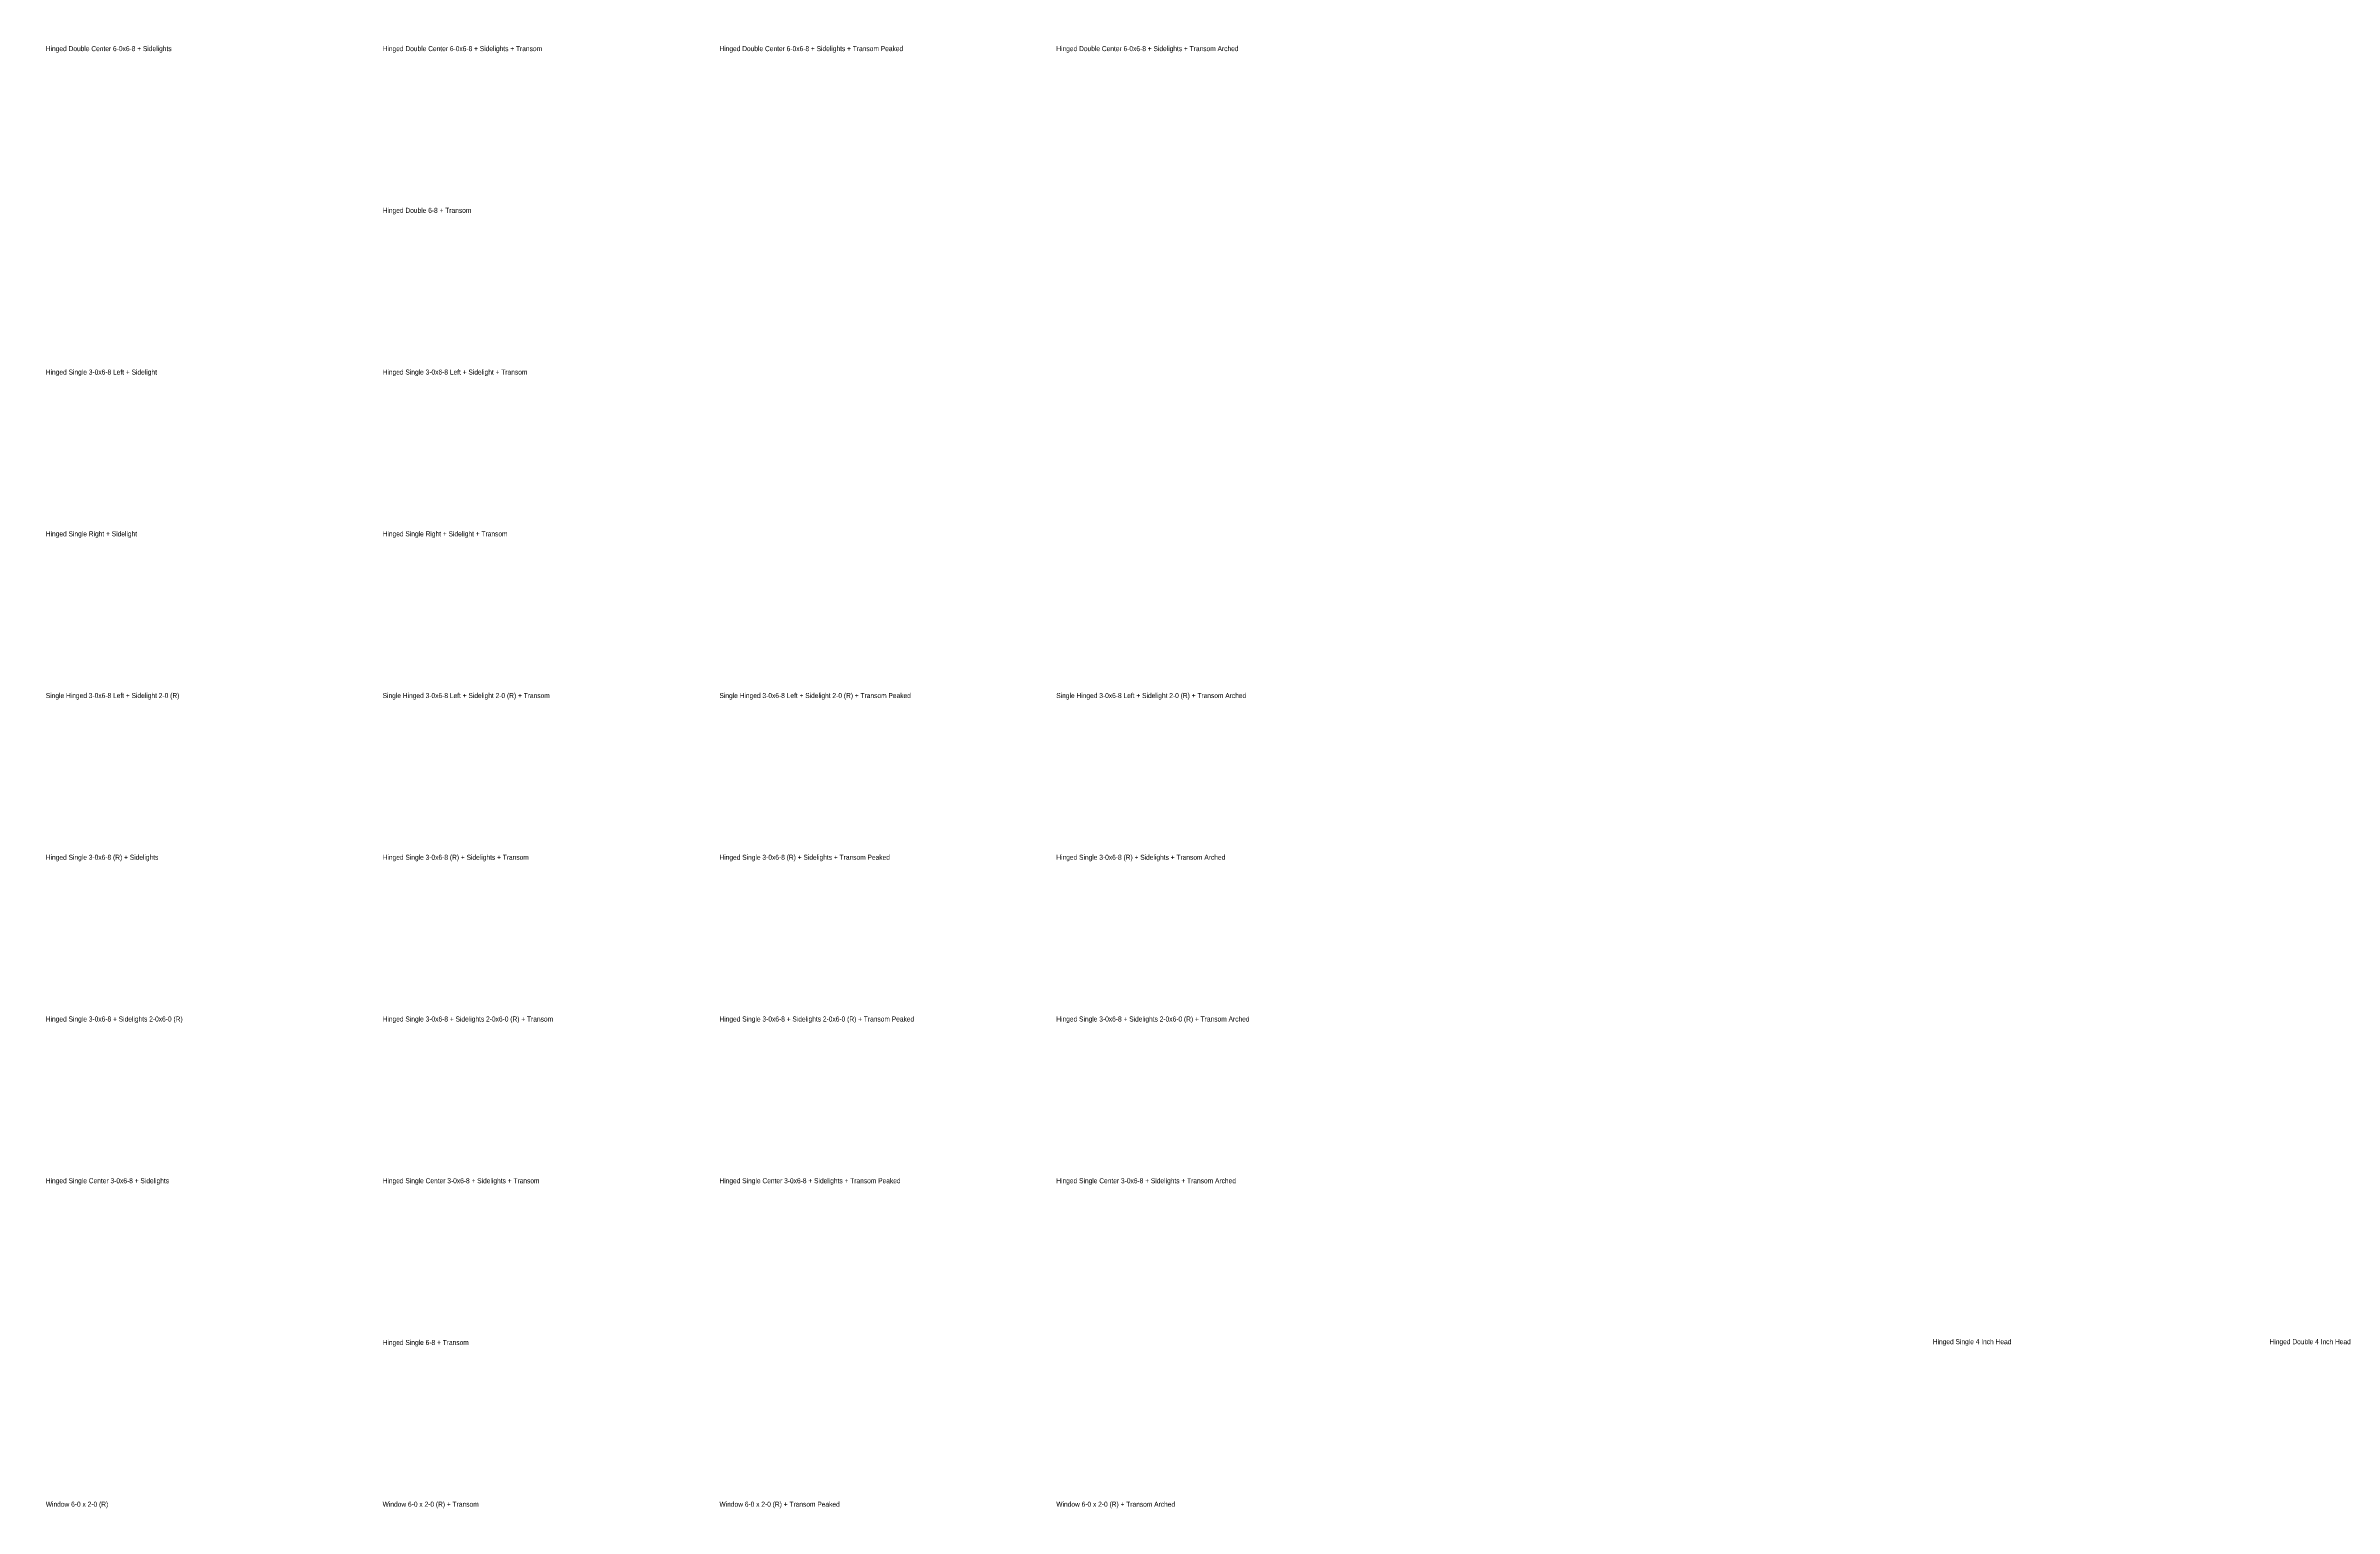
# Model space of a CAD drawing. Header units: inches. Extents: x 2 to 4525, y 1 to 2743.
# Drawn here: x 2 to 2040, y 1 to 1303 of the extents above; entities that cross this region are included whole.
import ezdxf

# ---------------------------------------------------------------- set-up
doc = ezdxf.new("R2010")
doc.units = ezdxf.units.IN
doc.header["$LTSCALE"] = 0.5
doc.header["$MEASUREMENT"] = 0
doc.styles.add('Title', font='arial.ttf', dxfattribs={"width": 0.75})

msp = doc.modelspace()

# ---------------------------------------------------------------- texts
at = {"style": 'Title', "width": 0.75}
for s, p in [('Hinged Double Center 6-0x6-8 + Sidelights', (2, 1298.4)), ('Hinged Double Center 6-0x6-8 + Sidelights + Transom', (302, 1298.4)), ('Hinged Double Center 6-0x6-8 + Sidelights + Transom Peaked', (602, 1298.4)), ('Hinged Double Center 6-0x6-8 + Sidelights + Transom Arched', (902, 1298.4)), ('Hinged Double 6-8 + Transom', (302, 1154.4)), ('Hinged Single 3-0x6-8 Left + Sidelight', (2, 1010.4)), ('Hinged Single 3-0x6-8 Left + Sidelight + Transom', (302, 1010.4)), ('Hinged Single Right + Sidelight', (2, 866.4)), ('Hinged Single Right + Sidelight + Transom', (302, 866.4)), ('Single Hinged 3-0x6-8 Left + Sidelight 2-0 (R)', (2, 722.4)), ('Single Hinged 3-0x6-8 Left + Sidelight 2-0 (R) + Transom', (302, 722.4)), ('Single Hinged 3-0x6-8 Left + Sidelight 2-0 (R) + Transom Peaked', (602, 722.4)), ('Single Hinged 3-0x6-8 Left + Sidelight 2-0 (R) + Transom Arched', (902, 722.4)), ('Hinged Single 3-0x6-8 (R) + Sidelights', (2, 578.4)), ('Hinged Single 3-0x6-8 (R) + Sidelights + Transom', (302, 578.4)), ('Hinged Single 3-0x6-8 (R) + Sidelights + Transom Peaked', (602, 578.4)), ('Hinged Single 3-0x6-8 (R) + Sidelights + Transom Arched', (902, 578.4)), ('Hinged Single 3-0x6-8 + Sidelights 2-0x6-0 (R)', (2, 434.4)), ('Hinged Single 3-0x6-8 + Sidelights 2-0x6-0 (R) + Transom', (302, 434.4)), ('Hinged Single 3-0x6-8 + Sidelights 2-0x6-0 (R) + Transom Peaked', (602, 434.4)), ('Hinged Single 3-0x6-8 + Sidelights 2-0x6-0 (R) + Transom Arched', (902, 434.4)), ('Hinged Single Center 3-0x6-8 + Sidelights', (2, 290.4)), ('Hinged Single Center 3-0x6-8 + Sidelights + Transom', (302, 290.4)), ('Hinged Single Center 3-0x6-8 + Sidelights + Transom Peaked', (602, 290.4)), ('Hinged Single Center 3-0x6-8 + Sidelights + Transom Arched', (902, 290.4)), ('Hinged Single 6-8 + Transom', (302, 146.4)), ('Hinged Single 4 Inch Head', (1682.6, 147.1)), ('Hinged Double 4 Inch Head', (1982.6, 147.1)), ('Window 6-0 x 2-0 (R)', (2, 2.4)), ('Window 6-0 x 2-0 (R) + Transom', (302, 2.4)), ('Window 6-0 x 2-0 (R) + Transom Peaked', (602, 2.4)), ('Window 6-0 x 2-0 (R) + Transom Arched', (902, 2.4))]:
    msp.add_text(s, height=4.5, dxfattribs=at).set_placement(p)

doc.saveas('drawing.dxf')
